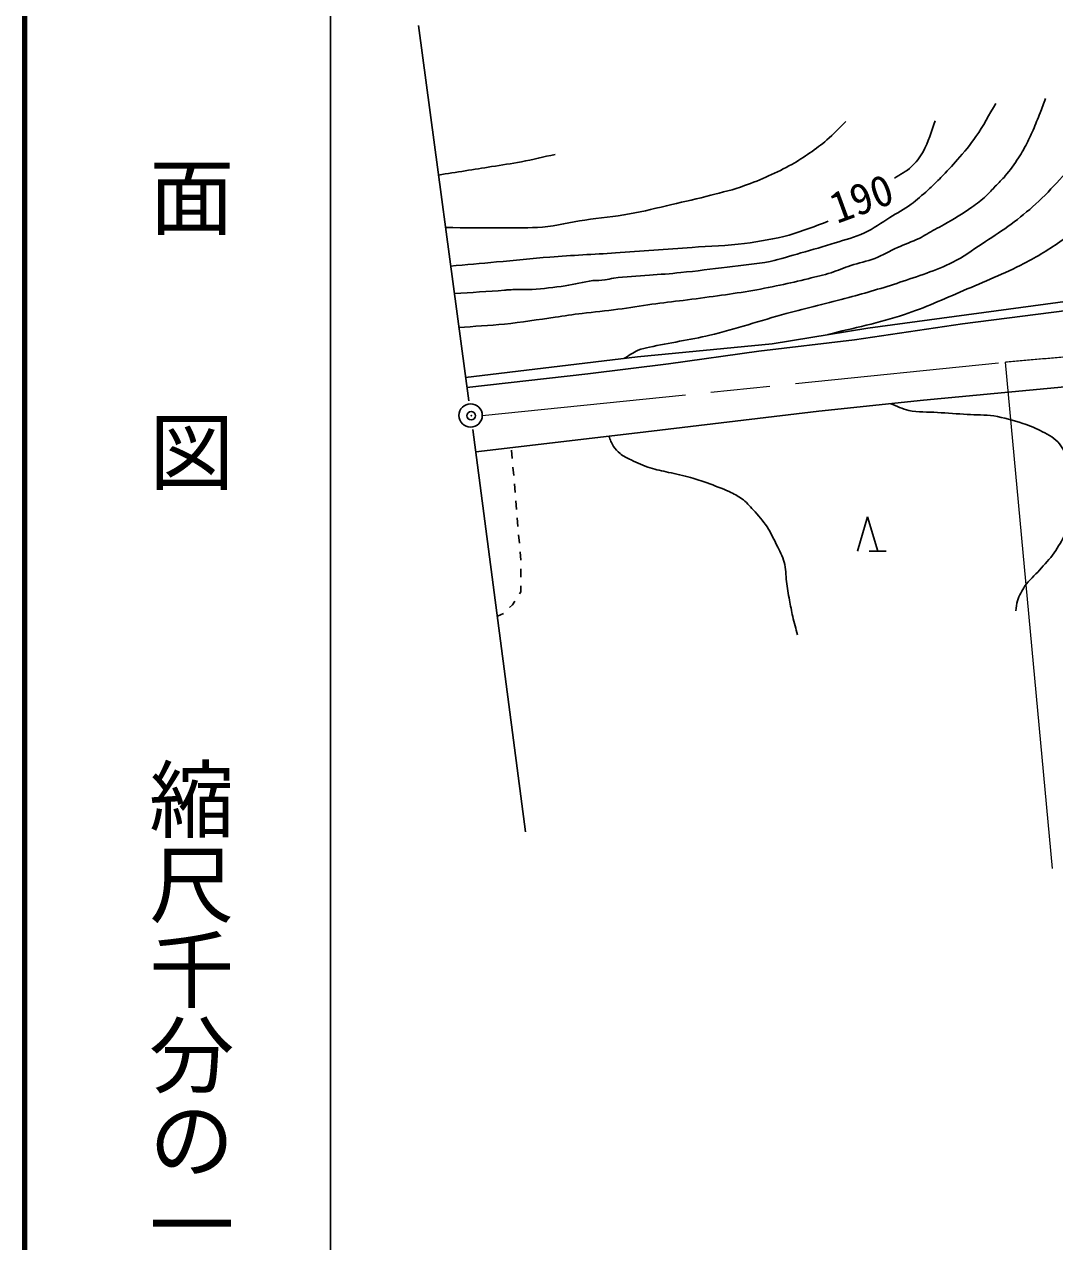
# Model space of a CAD drawing. Units: millimetres, scale not verified. Extents: x 40000 to 680000, y 20000 to 380000.
# Drawn here: x 40000 to 100578, y 262491 to 334071 of the extents above; entities that cross this region are included whole.
import ezdxf
from ezdxf.enums import TextEntityAlignment as Align

# ---------------------------------------------------------------- set-up
doc = ezdxf.new("R2010")
doc.units = ezdxf.units.MM
doc.header["$LTSCALE"] = 1000
doc.header["$PDMODE"] = 32
doc.header["$PDSIZE"] = 500
doc.linetypes.add('CHAIN', pattern=[18.5, 12, -1.5, 3.5, -1.5])
for name, color, linetype, lineweight in [('M-BGD', 7, 'Continuous', 25), ('M-BMK', 2, 'CHAIN', 13), ('M-BMK-SRVR', 3, 'Continuous', 25), ('M-STR-HTXT', 7, 'Continuous', 13), ('M-TTL', 2, 'Continuous', 140), ('M-TTL-BAND', 7, 'Continuous', 25)]:
    doc.layers.add(name, color=color, linetype=linetype, lineweight=lineweight)
doc.layers.add('M-OTRS', color=6, linetype='Continuous')
doc.styles.add('@ＭＳ ゴシック', font='')
doc.styles.add('ＭＳ ゴシック', font='')
doc.styles.get('@ＭＳ ゴシック').set_extended_font_data('@MS Gothic')
doc.styles.get('ＭＳ ゴシック').set_extended_font_data('MS Gothic')

msp = doc.modelspace()

# ---------------------------------------------------------------- linework, layer by layer
at = {"layer": 'M-BGD'}
for p, q in [((63167, 333999), (66129, 311924)), ((89600, 316202), (105203, 318326)), ((105242, 317750), (95158, 316460)), ((95158, 316460), (88806, 315527)), ((83962, 315288), (89600, 316202)), ((76042, 314514), (83962, 315288)), ((88806, 315527), (83188, 314852)), ((65944, 313301), (76042, 314514)), ((83188, 314852), (77868, 314117)), ((77868, 314117), (73123, 313522)), ((73123, 313522), (66023, 312708)), ((92871, 311965), (103611, 312977)), ((86717, 311330), (92871, 311965)), ((76057, 310059), (86717, 311330)), ((66372, 310247), (69472, 286587)), ((66544, 308929), (76057, 310059)), ((68646, 309037), (68687, 308539)), ((68729, 308041), (68770, 307542)), ((68812, 307044), (68853, 306546)), ((68895, 306048), (68936, 305549)), ((68978, 305051), (69020, 304553)), ((88980, 303102), (89580, 305102)), ((89580, 305102), (90180, 303102)), ((69062, 304055), (69104, 303556)), ((69146, 303058), (69188, 302560)), ((89680, 303102), (90680, 303102)), ((69199, 302061), (69193, 301561)), ((69183, 300699), (69109, 300582)), ((69187, 301061), (69183, 300699)), ((68705, 299943), (68530, 299774)), ((68842, 300159), (68705, 299943)), ((68164, 299435), (67810, 299280))]:
    msp.add_line(p, q, dxfattribs=at)
for points, knots in [([(142948, 330146), (142030, 329275), (141188, 328315), (140194, 327532), (139660, 327110), (139076, 326752), (138482, 326421), (137692, 325981), (136877, 325577), (136029, 325264), (134987, 324879), (133898, 324626), (132813, 324385), (132056, 324217), (131291, 324086), (130522, 323991), (129808, 323904), (129088, 323869), (128370, 323832), (127850, 323805), (127327, 323828), (126808, 323786), (126223, 323738), (125643, 323636), (125061, 323552), (124366, 323451), (123672, 323343), (122979, 323228), (122020, 323068), (121069, 322866), (120109, 322719), (119187, 322577), (118261, 322455), (117333, 322357), (115986, 322216), (114636, 322099), (113283, 322033), (112220, 321981), (111155, 321984), (110090, 321978), (108871, 321972), (107648, 321889), (106434, 322001), (105942, 322047), (105456, 322148), (104976, 322265), (104678, 322337), (104394, 322459), (104097, 322534), (103720, 322629), (103338, 322808), (102952, 322762), (102715, 322734), (102505, 322589), (102304, 322461), (101831, 322160), (101474, 321704), (101020, 321377), (100309, 320865), (99550, 320419), (98775, 320011), (97623, 319406), (96409, 318926), (95212, 318415), (94063, 317924), (92926, 317397), (91741, 317003), (90267, 316514), (88735, 316219), (87233, 315827)], [0, 0, 0, 0, 1, 1, 1, 2, 2, 2, 3, 3, 3, 4, 4, 4, 5, 5, 5, 6, 6, 6, 7, 7, 7, 8, 8, 8, 9, 9, 9, 10, 10, 10, 11, 11, 11, 12, 12, 12, 13, 13, 13, 14, 14, 14, 15, 15, 15, 16, 16, 16, 17, 17, 17, 18, 18, 18, 19, 19, 19, 20, 20, 20, 21, 21, 21, 22, 22, 22, 23, 23, 23, 23]), ([(97121, 329423), (96731, 328771), (96386, 328091), (95952, 327468), (95622, 326993), (95244, 326552), (94865, 326114), (94554, 325755), (94225, 325412), (93893, 325073), (93641, 324816), (93384, 324563), (93118, 324321), (92799, 324032), (92481, 323741), (92134, 323488), (91741, 323201), (91311, 322967), (90896, 322713), (90398, 322407), (89922, 322057), (89392, 321810), (88841, 321554), (88247, 321404), (87668, 321220), (87002, 321009), (86328, 320822), (85655, 320630), (85055, 320460), (84462, 320257), (83850, 320133), (83019, 319964), (82170, 319903), (81328, 319797), (80419, 319683), (79510, 319566), (78598, 319473), (77982, 319411), (77364, 319368), (76747, 319317), (76049, 319260), (75345, 319250), (74652, 319149), (74477, 319124), (74308, 319063), (74132, 319039), (73898, 319008), (73660, 319027), (73426, 318999), (72877, 318933), (72342, 318779), (71795, 318698), (71150, 318603), (70502, 318520), (69851, 318484), (69689, 318475), (69527, 318486), (69365, 318484), (69080, 318480), (68794, 318477), (68509, 318461), (68416, 318456), (68324, 318445), (68231, 318438), (67252, 318363), (66272, 318303), (65293, 318235)], [0, 0, 0, 0, 1, 1, 1, 2, 2, 2, 3, 3, 3, 4, 4, 4, 5, 5, 5, 6, 6, 6, 7, 7, 7, 8, 8, 8, 9, 9, 9, 10, 10, 10, 11, 11, 11, 12, 12, 12, 13, 13, 13, 14, 14, 14, 15, 15, 15, 16, 16, 16, 17, 17, 17, 18, 18, 18, 19, 19, 19, 20, 20, 20, 21, 21, 21, 22, 22, 22, 22]), ([(65547, 316245), (66440, 316313), (67335, 316355), (68226, 316448), (69224, 316552), (70216, 316710), (71211, 316847), (71737, 316920), (72262, 317005), (72790, 317073), (73492, 317163), (74199, 317223), (74901, 317316), (75570, 317403), (76235, 317519), (76903, 317611), (77515, 317694), (78129, 317763), (78742, 317842), (79416, 317929), (80089, 318013), (80761, 318108), (81375, 318195), (81989, 318281), (82601, 318386), (83210, 318490), (83818, 318606), (84423, 318733), (84981, 318850), (85536, 318979), (86089, 319115), (86540, 319225), (86994, 319329), (87437, 319468), (87827, 319590), (88200, 319762), (88588, 319890), (89056, 320044), (89546, 320129), (90005, 320306), (90463, 320483), (90883, 320746), (91330, 320948), (91750, 321139), (92189, 321284), (92603, 321486), (92920, 321642), (93218, 321837), (93528, 322007), (93708, 322106), (93894, 322194), (94072, 322296), (94629, 322618), (95183, 322950), (95709, 323320), (96000, 323525), (96285, 323740), (96548, 323980), (96740, 324155), (96906, 324358), (97086, 324547), (97280, 324750), (97490, 324939), (97670, 325154), (97954, 325492), (98211, 325854), (98451, 326224), (98653, 326536), (98836, 326860), (99006, 327190), (99119, 327407), (99216, 327631), (99313, 327856), (99456, 328188), (99587, 328525), (99718, 328862), (99827, 329142), (99930, 329425), (100036, 329707)], [0, 0, 0, 0, 1, 1, 1, 2, 2, 2, 3, 3, 3, 4, 4, 4, 5, 5, 5, 6, 6, 6, 7, 7, 7, 8, 8, 8, 9, 9, 9, 10, 10, 10, 11, 11, 11, 12, 12, 12, 13, 13, 13, 14, 14, 14, 15, 15, 15, 16, 16, 16, 17, 17, 17, 18, 18, 18, 19, 19, 19, 20, 20, 20, 21, 21, 21, 22, 22, 22, 23, 23, 23, 24, 24, 24, 25, 25, 25, 26, 26, 26, 26]), ([(64772, 322117), (65904, 322115), (67036, 322102), (68168, 322111), (68931, 322117), (69698, 322083), (70458, 322152), (71297, 322228), (72119, 322437), (72952, 322562), (73825, 322694), (74708, 322765), (75578, 322921), (76414, 323071), (77238, 323286), (78065, 323476), (78830, 323653), (79597, 323822), (80356, 324020), (81024, 324194), (81698, 324350), (82346, 324587), (83300, 324935), (84240, 325336), (85123, 325837), (85851, 326249), (86538, 326738), (87182, 327271), (87581, 327602), (87923, 327996), (88293, 328359)], [0, 0, 0, 0, 1, 1, 1, 2, 2, 2, 3, 3, 3, 4, 4, 4, 5, 5, 5, 6, 6, 6, 7, 7, 7, 8, 8, 8, 9, 9, 9, 10, 10, 10, 10]), ([(93557, 328405), (93318, 327796), (93164, 327146), (92840, 326577), (92653, 326250), (92421, 325943), (92146, 325686), (91857, 325417), (91490, 325247), (91162, 325027)], [0, 0, 0, 0, 1, 1, 1, 2, 2, 2, 3, 3, 3, 3]), ([(64350, 325212), (65391, 325376), (66433, 325536), (67474, 325704), (68056, 325798), (68641, 325882), (69221, 325993), (69885, 326119), (70543, 326278), (71205, 326421)], [0, 0, 0, 0, 1, 1, 1, 2, 2, 2, 3, 3, 3, 3]), ([(115019, 324362), (113777, 324442), (112531, 324471), (111293, 324604), (110242, 324718), (109197, 324886), (108158, 325079), (107226, 325252), (106284, 325401), (105381, 325692), (104786, 325884), (104250, 326232), (103657, 326432), (103330, 326544), (102991, 326753), (102651, 326687), (102388, 326636), (102201, 326393), (102003, 326213), (101522, 325775), (101154, 325227), (100707, 324755), (100248, 324270), (99784, 323787), (99284, 323343), (98820, 322931), (98327, 322553), (97826, 322186), (97335, 321827), (96821, 321500), (96311, 321168), (95741, 320798), (95195, 320384), (94587, 320081), (93594, 319586), (92526, 319256), (91475, 318901), (90487, 318567), (89482, 318288), (88478, 318010), (87258, 317671), (86022, 317392), (84799, 317061), (83294, 316654), (81814, 316153), (80298, 315788), (79125, 315506), (77923, 315355), (76747, 315083), (76526, 315032), (76299, 314996), (76090, 314909), (75793, 314785), (75535, 314583), (75257, 314420)], [0, 0, 0, 0, 1, 1, 1, 2, 2, 2, 3, 3, 3, 4, 4, 4, 5, 5, 5, 6, 6, 6, 7, 7, 7, 8, 8, 8, 9, 9, 9, 10, 10, 10, 11, 11, 11, 12, 12, 12, 13, 13, 13, 14, 14, 14, 15, 15, 15, 16, 16, 16, 17, 17, 17, 18, 18, 18, 18]), ([(65061, 319855), (65960, 319936), (66858, 320016), (67757, 320098), (68806, 320194), (69854, 320306), (70904, 320387), (72187, 320487), (73473, 320544), (74757, 320630), (76257, 320732), (77757, 320844), (79257, 320954), (80287, 321030), (81323, 321051), (82346, 321186), (83230, 321302), (84112, 321451), (84973, 321683), (85754, 321894), (86500, 322223), (87263, 322493)], [0, 0, 0, 0, 1, 1, 1, 2, 2, 2, 3, 3, 3, 4, 4, 4, 5, 5, 5, 6, 6, 6, 7, 7, 7, 7]), ([(90938, 311765), (91290, 311631), (91627, 311446), (91995, 311366), (92547, 311246), (93121, 311288), (93684, 311250), (94271, 311211), (94857, 311171), (95443, 311135), (95960, 311102), (96482, 311122), (96993, 311042), (97576, 310951), (98146, 310788), (98706, 310602), (99054, 310487), (99399, 310355), (99724, 310186), (100090, 309995), (100482, 309816), (100765, 309515), (101025, 309238), (101182, 308874), (101320, 308520), (101465, 308150), (101521, 307752), (101598, 307363), (101665, 307026), (101736, 306688), (101760, 306345), (101788, 305945), (101835, 305531), (101737, 305142), (101644, 304772), (101400, 304457), (101216, 304123), (101004, 303739), (100800, 303347), (100545, 302990), (100289, 302631), (99980, 302313), (99689, 301983), (99409, 301666), (99073, 301394), (98833, 301046), (98649, 300779), (98493, 300487), (98393, 300178), (98332, 299989), (98332, 299785), (98301, 299588)], [0, 0, 0, 0, 1, 1, 1, 2, 2, 2, 3, 3, 3, 4, 4, 4, 5, 5, 5, 6, 6, 6, 7, 7, 7, 8, 8, 8, 9, 9, 9, 10, 10, 10, 11, 11, 11, 12, 12, 12, 13, 13, 13, 14, 14, 14, 15, 15, 15, 16, 16, 16, 17, 17, 17, 17]), ([(74365, 309858), (74457, 309657), (74519, 309439), (74641, 309255), (74745, 309097), (74876, 308957), (75023, 308838), (75218, 308680), (75446, 308568), (75671, 308456), (76033, 308276), (76408, 308119), (76793, 307993), (77148, 307878), (77517, 307814), (77880, 307727), (78312, 307625), (78749, 307547), (79176, 307427), (79505, 307334), (79827, 307219), (80148, 307103), (80584, 306944), (81025, 306793), (81444, 306594), (81700, 306472), (81958, 306347), (82184, 306177), (82435, 305989), (82644, 305749), (82855, 305518), (83143, 305201), (83429, 304879), (83665, 304523), (83888, 304188), (84056, 303820), (84232, 303458), (84395, 303124), (84586, 302798), (84683, 302440), (84783, 302073), (84759, 301683), (84811, 301306), (84860, 300942), (84919, 300580), (84984, 300219), (85043, 299893), (85107, 299569), (85181, 299247), (85264, 298886), (85366, 298530), (85458, 298171)], [0, 0, 0, 0, 1, 1, 1, 2, 2, 2, 3, 3, 3, 4, 4, 4, 5, 5, 5, 6, 6, 6, 7, 7, 7, 8, 8, 8, 9, 9, 9, 10, 10, 10, 11, 11, 11, 12, 12, 12, 13, 13, 13, 14, 14, 14, 15, 15, 15, 16, 16, 16, 17, 17, 17, 17])]:
    msp.add_open_spline(points, degree=3, knots=knots, dxfattribs=at)
at = {"layer": 'M-BMK'}
msp.add_line((66926, 311073), (97687, 314200), dxfattribs=at)
msp.add_arc((126366, 5599), 309930, 90.15761, 95.30923, dxfattribs=at)
at = {"layer": 'M-BMK-SRVR'}
msp.add_circle((66240, 311073), 686, dxfattribs=at)
at = {"layer": 'M-OTRS'}
msp.add_point((66275, 311060), dxfattribs=at)
at = {"layer": 'M-STR-HTXT'}
msp.add_line((100455, 284432), (97687, 314200), dxfattribs=at)
at = {"layer": 'M-TTL'}
msp.add_line((40000, 380000), (40000, 20000), dxfattribs=at)
at = {"layer": 'M-TTL-BAND'}
msp.add_line((58000, 370000), (58000, 20000), dxfattribs=at)

# ---------------------------------------------------------------- texts
at = {"layer": 'M-BGD', "style": 'ＭＳ ゴシック'}
msp.add_text('190', height=1833, rotation=20.165, dxfattribs=at).set_placement((87962, 321816), align=Align.BOTTOM_LEFT)
at = {"layer": 'M-TTL-BAND', "style": '@ＭＳ ゴシック'}
for s, p in [('平\u3000\u3000面\u3000\u3000図', (49777, 306475)), ('縮尺千分の一', (49777, 261030))]:
    msp.add_text(s, height=3666, rotation=270, dxfattribs=at).set_placement(p, align=Align.MIDDLE_RIGHT)

doc.saveas('drawing.dxf')
